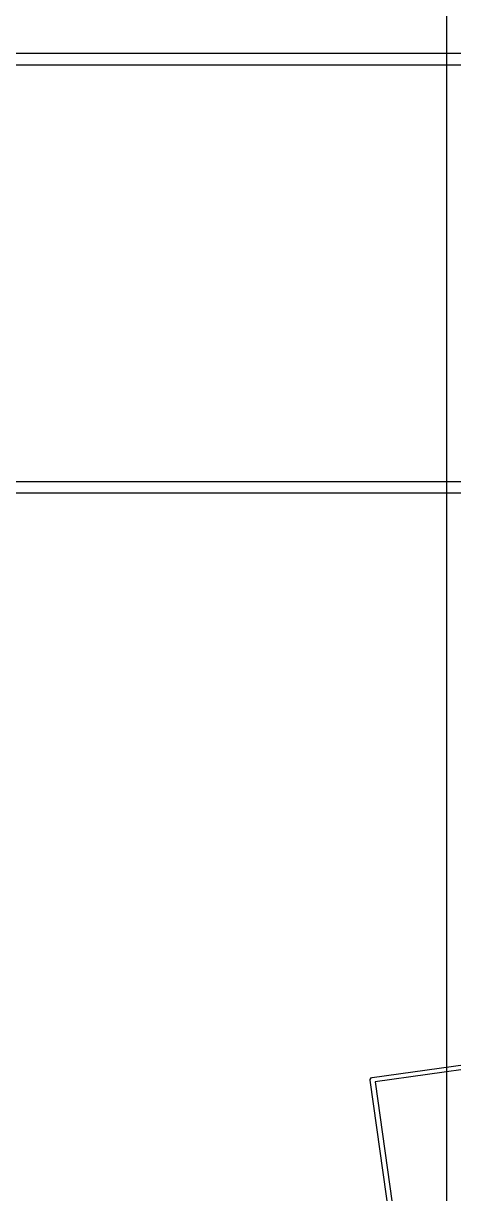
# Model space of a CAD drawing. Header units: millimetres. Extents: x 14 to 286, y -133 to -45.
# Drawn here: x 148.69 to 157.76, y -116.43 to -91.75 of the extents above; entities that cross this region are included whole.
import ezdxf

# ---------------------------------------------------------------- set-up
doc = ezdxf.new("R2010")
doc.units = ezdxf.units.MM
for name, color, linetype, true_color in [('B.Cu', 153, 'CONTINUOUS', 0x4d7fc4), ('F.Cu', 13, 'CONTINUOUS', 0xc83434), ('User.Drawings', 9, 'CONTINUOUS', 0xc2c2c2)]:
    doc.layers.add(name, color=color, linetype=linetype, true_color=true_color)

msp = doc.modelspace()

# ---------------------------------------------------------------- linework, layer by layer
at = {"layer": 'B.Cu', "linetype": 'CONTINUOUS'}
msp.add_line((157.615, -116.655422), (157.615, -88.498323), dxfattribs=at)
at = {"layer": 'F.Cu', "linetype": 'CONTINUOUS'}
for p, q in [((133.813376, -92.3822), (159.067322, -92.3822)), ((159.067322, -92.6322), (133.7616, -92.6322)), ((142.105884, -101.4134), (158.126222, -101.4134)), ((158.126222, -101.6634), (142.068495, -101.6634))]:
    msp.add_line(p, q, dxfattribs=at)
at = {"layer": 'User.Drawings', "linetype": 'CONTINUOUS'}
for p, q in [((156.038012, -113.9866), (160.416855, -113.371193)), ((160.436286, -113.469444), (156.101442, -114.078667)), ((155.995458, -114.043072), (155.996564, -114.023594)), ((155.996564, -114.023594), (156.019594, -113.993031)), ((156.019594, -113.993031), (156.038012, -113.9866)), ((158.639747, -132.858165), (155.995458, -114.043072)), ((156.101442, -114.078667), (158.731814, -132.794734))]:
    msp.add_line(p, q, dxfattribs=at)

doc.saveas('drawing.dxf')
